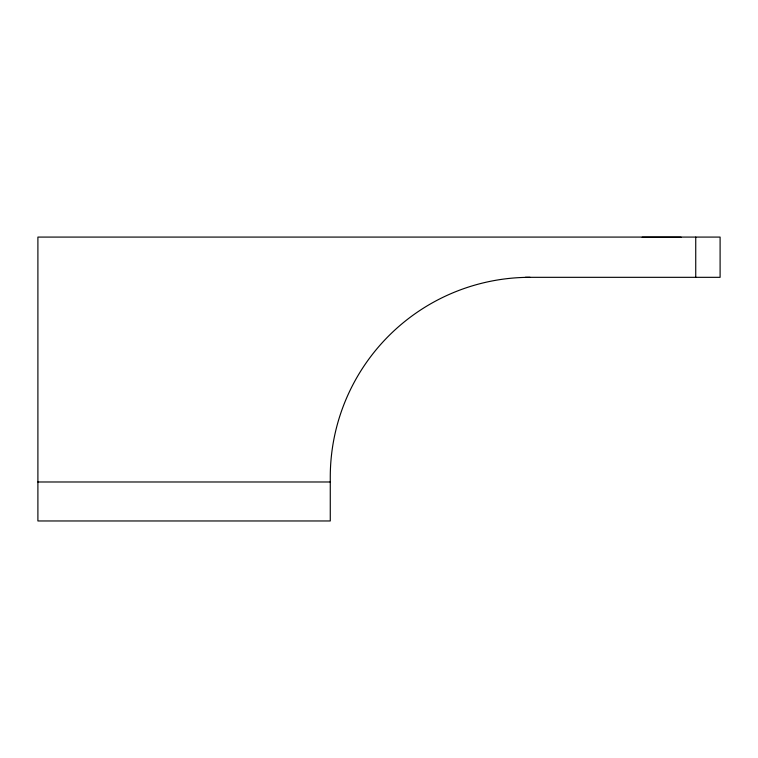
<?xml version="1.0" encoding="UTF-8"?>
<svg xmlns="http://www.w3.org/2000/svg" width="758" height="758" viewBox="0 0 758 758"><rect width="100%" height="100%" fill="white"/><g stroke="black" fill="none" stroke-linecap="round" stroke-linejoin="round"><path stroke-width="1.14" d="M642.159 237.235L681.091 237.235M525.322 277.324L720.1 277.324L720.1 237.083L37.9 237.083L37.9 520.964L330.27 520.964L330.27 477.104A199.79 199.79 0 0 1 530.06 277.324M37.9 481.984L330.27 481.984M695.74 237.083L695.74 277.324"/></g></svg>
